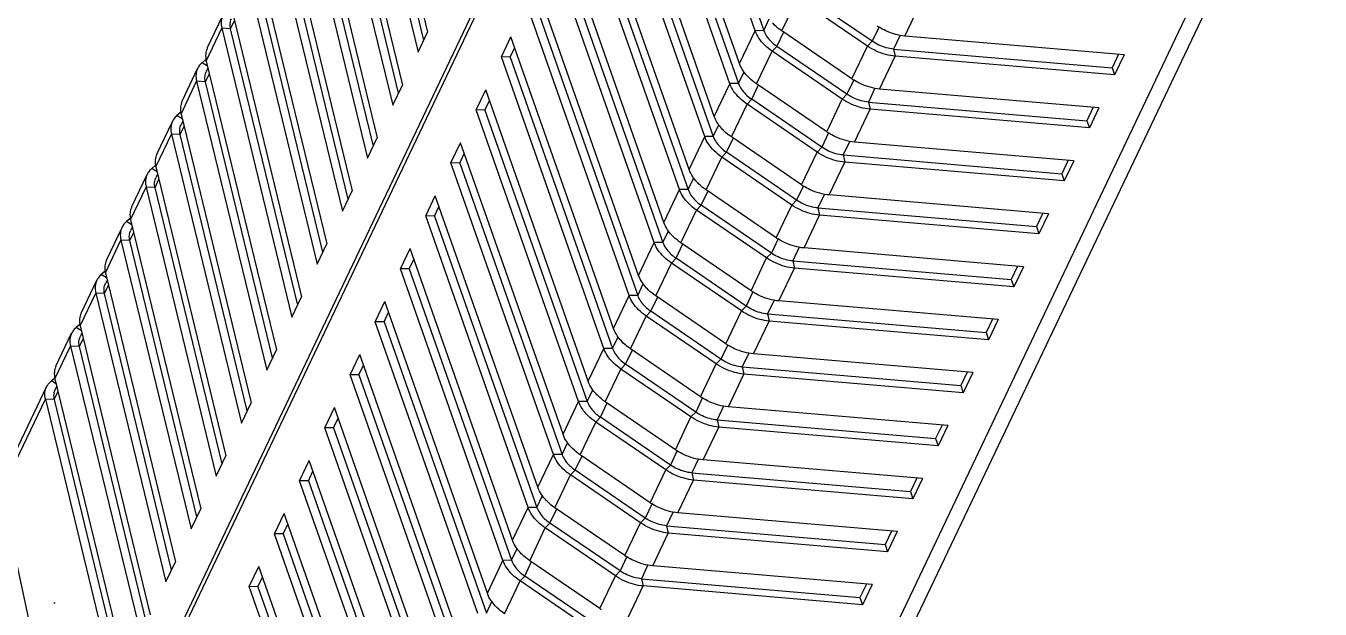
# Model space of a CAD drawing. Header units: millimetres. Extents: x 14276 to 15242, y -9916 to -8542.
# Drawn here: x 14439.7 to 14524, y -9828.7 to -9790.7 of the extents above; entities that cross this region are included whole.
import ezdxf

# ---------------------------------------------------------------- set-up
doc = ezdxf.new("R2010")
doc.units = ezdxf.units.MM
doc.linetypes.add('DIVIDE', pattern=[31.75, 12.7, -6.35, 0, -6.35, 0, -6.35])
doc.layers.add('hatch', color=56, linetype='Continuous', lineweight=9)

# ---------------------------------------------------------------- blocks, each defined once
blk = doc.blocks.new('u9')
at = {"color": 7, "linetype": 'Continuous'}
for p, q in [((304.367, 594.172), (297.699, 613.129)), ((298.261, 613.137), (304.936, 594.161)), ((297.635, 611.824), (304.31, 592.848)), ((254.64, 482.331), (316.081, 611.261)), ((254.735, 481.988), (316.161, 610.888)), ((316.161, 610.888), (321.071, 587.946)), ((302.724, 590.725), (296.056, 609.682)), ((296.618, 609.69), (303.293, 590.714)), ((295.992, 608.377), (302.667, 589.401)), ((235.169, 540.999), (266.936, 607.66)), ((294.975, 606.243), (301.65, 587.267)), ((301.081, 587.278), (294.413, 606.235)), ((236.227, 540.909), (266.759, 604.978)), ((294.35, 604.93), (301.024, 585.953)), ((299.438, 583.83), (292.77, 602.788)), ((293.333, 602.796), (300.008, 583.819)), ((292.707, 601.482), (299.382, 582.506)), ((318.217, 581.957), (313.65, 600.75)), ((317.644, 581.983), (313.275, 599.962)), ((297.796, 580.383), (291.127, 599.34)), ((291.69, 599.348), (298.365, 580.372)), ((317.592, 580.64), (313.024, 599.436)), ((291.064, 598.035), (297.739, 579.059)), ((316.575, 578.506), (312.007, 597.302)), ((280.291, 596.251), (279.275, 594.117)), ((282.42, 596.587), (286.985, 593.472)), ((282.726, 596.903), (287.291, 593.787)), ((311.632, 596.515), (316.002, 578.536)), ((264.36, 594.023), (264.986, 595.336)), ((265.145, 594.864), (264.986, 595.336)), ((264.986, 595.336), (279.275, 594.117)), ((282.1, 595.59), (281.083, 593.456)), ((282.1, 595.59), (286.665, 592.474)), ((288.308, 595.921), (287.291, 593.787)), ((289.485, 595.893), (289.122, 595.133)), ((296.153, 576.936), (289.485, 595.893)), ((290.047, 595.901), (296.722, 576.925)), ((315.95, 577.193), (311.382, 595.989)), ((264.729, 593.991), (265.145, 594.864)), ((279.386, 593.649), (265.145, 594.864)), ((289.421, 594.588), (288.404, 592.454)), ((289.421, 594.588), (296.096, 575.612)), ((264.36, 594.023), (278.649, 592.803)), ((278.957, 592.748), (279.386, 593.649)), ((279.386, 593.649), (279.275, 594.117)), ((286.985, 593.472), (287.291, 593.787)), ((304.367, 594.172), (304.066, 593.541)), ((304.936, 594.161), (304.31, 592.848)), ((304.367, 594.172), (304.936, 594.161)), ((310.365, 593.855), (309.739, 592.542)), ((314.933, 575.059), (310.365, 593.855)), ((278.649, 592.803), (277.632, 590.669)), ((280.33, 592.203), (280.777, 593.14)), ((280.777, 593.14), (281.083, 593.456)), ((280.777, 593.14), (285.342, 590.024)), ((281.083, 593.456), (285.648, 590.34)), ((286.985, 593.472), (286.539, 592.534)), ((309.989, 593.068), (314.359, 575.088)), ((280.457, 592.142), (279.44, 590.009)), ((280.457, 592.142), (285.023, 589.027)), ((286.665, 592.474), (285.648, 590.34)), ((287.842, 592.446), (287.48, 591.686)), ((287.842, 592.446), (288.404, 592.454)), ((294.51, 573.489), (287.842, 592.446)), ((288.404, 592.454), (295.079, 573.478)), ((314.307, 573.745), (309.739, 592.542)), ((262.717, 590.575), (263.343, 591.889)), ((263.087, 590.544), (263.502, 591.416)), ((263.502, 591.416), (263.343, 591.889)), ((263.343, 591.889), (277.632, 590.669)), ((277.743, 590.201), (263.502, 591.416)), ((287.779, 591.141), (286.762, 589.007)), ((287.779, 591.141), (294.453, 572.164)), ((262.717, 590.575), (277.006, 589.356)), ((277.743, 590.201), (277.632, 590.669)), ((285.342, 590.024), (285.648, 590.34)), ((302.724, 590.725), (302.423, 590.094)), ((303.293, 590.714), (302.667, 589.401)), ((302.724, 590.725), (303.293, 590.714)), ((308.722, 590.408), (308.096, 589.094)), ((313.29, 571.611), (308.722, 590.408)), ((277.314, 589.301), (277.743, 590.201)), ((278.688, 588.756), (279.134, 589.693)), ((279.134, 589.693), (279.44, 590.009)), ((279.134, 589.693), (283.7, 586.577)), ((279.44, 590.009), (284.006, 586.893)), ((285.342, 590.024), (284.896, 589.087)), ((308.347, 589.621), (312.716, 571.641)), ((277.006, 589.356), (275.989, 587.222)), ((278.814, 588.695), (277.798, 586.561)), ((278.814, 588.695), (283.38, 585.579)), ((285.023, 589.027), (284.006, 586.893)), ((286.199, 588.999), (285.837, 588.238)), ((286.199, 588.999), (286.762, 589.007)), ((292.867, 570.041), (286.199, 588.999)), ((286.762, 589.007), (293.436, 570.03)), ((312.664, 570.298), (308.096, 589.094)), ((261.074, 587.128), (261.7, 588.441)), ((261.444, 587.097), (261.86, 587.969)), ((261.86, 587.969), (261.7, 588.441)), ((261.7, 588.441), (275.989, 587.222)), ((276.1, 586.754), (261.86, 587.969)), ((286.136, 587.693), (285.119, 585.559)), ((286.136, 587.693), (292.811, 568.717)), ((321.071, 587.946), (318.217, 581.957)), ((261.074, 587.128), (275.363, 585.909)), ((276.1, 586.754), (275.989, 587.222)), ((283.7, 586.577), (284.006, 586.893)), ((301.081, 587.278), (300.781, 586.647)), ((301.65, 587.267), (301.024, 585.953)), ((301.081, 587.278), (301.65, 587.267)), ((307.079, 586.961), (306.453, 585.647)), ((311.647, 568.164), (307.079, 586.961)), ((318.155, 581.187), (321.004, 587.164)), ((275.671, 585.853), (276.1, 586.754)), ((277.045, 585.308), (277.492, 586.246)), ((277.492, 586.246), (277.798, 586.561)), ((277.492, 586.246), (282.057, 583.13)), ((277.798, 586.561), (282.363, 583.446)), ((283.7, 586.577), (283.253, 585.64)), ((306.704, 586.173), (311.073, 568.194)), ((275.363, 585.909), (274.346, 583.775)), ((277.172, 585.248), (276.155, 583.114)), ((277.172, 585.248), (281.737, 582.132)), ((283.38, 585.579), (282.363, 583.446)), ((284.556, 585.551), (284.194, 584.791)), ((284.556, 585.551), (285.119, 585.559)), ((291.224, 566.594), (284.556, 585.551)), ((285.119, 585.559), (291.794, 566.583)), ((311.021, 566.851), (306.453, 585.647)), ((259.431, 583.681), (260.057, 584.994)), ((259.801, 583.649), (260.217, 584.522)), ((260.217, 584.522), (260.057, 584.994)), ((260.057, 584.994), (274.346, 583.775)), ((274.458, 583.307), (260.217, 584.522)), ((259.431, 583.681), (273.72, 582.462)), ((274.458, 583.307), (274.346, 583.775)), ((284.493, 584.246), (283.476, 582.112)), ((284.493, 584.246), (291.168, 565.27)), ((299.438, 583.83), (299.138, 583.2)), ((300.008, 583.819), (299.382, 582.506)), ((299.438, 583.83), (300.008, 583.819)), ((305.436, 583.513), (304.81, 582.2)), ((310.004, 564.717), (305.436, 583.513)), ((274.028, 582.406), (274.458, 583.307)), ((275.402, 581.861), (275.849, 582.798)), ((275.849, 582.798), (276.155, 583.114)), ((275.849, 582.798), (280.414, 579.683)), ((276.155, 583.114), (280.72, 579.998)), ((282.057, 583.13), (281.61, 582.193)), ((282.057, 583.13), (282.363, 583.446)), ((305.061, 582.726), (309.431, 564.746)), ((273.72, 582.462), (272.703, 580.328)), ((275.529, 581.801), (274.512, 579.667)), ((275.529, 581.801), (280.094, 578.685)), ((281.737, 582.132), (280.72, 579.998)), ((282.914, 582.104), (282.551, 581.344)), ((282.914, 582.104), (283.476, 582.112)), ((289.582, 563.147), (282.914, 582.104)), ((283.476, 582.112), (290.151, 563.136)), ((309.378, 563.403), (304.81, 582.2)), ((317.644, 581.983), (317.386, 581.441)), ((317.644, 581.983), (318.218, 581.953)), ((257.789, 580.234), (258.415, 581.547)), ((258.158, 580.202), (258.574, 581.075)), ((258.574, 581.075), (258.415, 581.547)), ((258.415, 581.547), (272.703, 580.328)), ((272.815, 579.859), (258.574, 581.075)), ((317.48, 581.103), (317.593, 581.342)), ((317.514, 580.963), (317.812, 580.776)), ((257.789, 580.234), (272.078, 579.014)), ((272.815, 579.859), (272.703, 580.328)), ((282.85, 580.799), (281.833, 578.665)), ((282.85, 580.799), (289.525, 561.823)), ((297.796, 580.383), (297.495, 579.752)), ((298.365, 580.372), (297.739, 579.059)), ((297.796, 580.383), (298.365, 580.372)), ((317.592, 580.64), (316.575, 578.506)), ((317.618, 580.61), (317.812, 580.776)), ((317.812, 580.776), (317.849, 580.807)), ((317.849, 580.807), (317.886, 580.839)), ((272.386, 578.959), (272.815, 579.859)), ((273.759, 578.414), (274.206, 579.351)), ((274.206, 579.351), (274.512, 579.667)), ((274.206, 579.351), (278.771, 576.235)), ((274.512, 579.667), (279.077, 576.551)), ((280.414, 579.683), (279.967, 578.745)), ((280.414, 579.683), (280.72, 579.998)), ((303.794, 580.066), (303.168, 578.753)), ((303.418, 579.279), (307.788, 561.299)), ((308.362, 561.27), (303.794, 580.066)), ((317.526, 579.807), (316.509, 577.673)), ((272.078, 579.014), (271.061, 576.88)), ((280.094, 578.685), (279.077, 576.551)), ((281.271, 578.657), (280.909, 577.897)), ((281.271, 578.657), (281.833, 578.665)), ((287.939, 559.7), (281.271, 578.657)), ((281.833, 578.665), (288.508, 559.689)), ((307.736, 559.956), (303.168, 578.753)), ((316.002, 578.536), (315.743, 577.994)), ((316.002, 578.536), (316.575, 578.506)), ((256.146, 576.786), (256.772, 578.1)), ((256.516, 576.755), (256.931, 577.627)), ((256.931, 577.627), (256.772, 578.1)), ((256.772, 578.1), (271.061, 576.88)), ((271.172, 576.412), (256.931, 577.627)), ((273.886, 578.353), (272.869, 576.22)), ((273.886, 578.353), (278.451, 575.238)), ((315.837, 577.656), (315.951, 577.895)), ((256.146, 576.786), (270.435, 575.567)), ((271.172, 576.412), (271.061, 576.88)), ((281.207, 577.351), (280.191, 575.218)), ((281.207, 577.351), (287.882, 558.375)), ((296.153, 576.936), (295.852, 576.305)), ((296.722, 576.925), (296.096, 575.612)), ((296.153, 576.936), (296.722, 576.925)), ((315.95, 577.193), (314.933, 575.059)), ((315.871, 577.516), (316.219, 577.298)), ((315.959, 577.076), (316.219, 577.298)), ((270.743, 575.512), (271.172, 576.412)), ((272.117, 574.967), (272.563, 575.904)), ((272.563, 575.904), (272.869, 576.22)), ((272.563, 575.904), (277.129, 572.788)), ((272.869, 576.22), (277.435, 573.104)), ((278.771, 576.235), (278.325, 575.298)), ((278.771, 576.235), (279.077, 576.551)), ((302.151, 576.619), (301.525, 575.305)), ((306.719, 557.822), (302.151, 576.619)), ((315.884, 576.359), (314.867, 574.226)), ((270.435, 575.567), (269.418, 573.433)), ((278.451, 575.238), (277.435, 573.104)), ((279.628, 575.21), (279.266, 574.449)), ((279.628, 575.21), (280.191, 575.218)), ((286.296, 556.252), (279.628, 575.21)), ((280.191, 575.218), (286.865, 556.241)), ((306.093, 556.509), (301.525, 575.305)), ((301.776, 575.832), (306.145, 557.852)), ((314.359, 575.088), (314.101, 574.546)), ((314.359, 575.088), (314.933, 575.059)), ((254.503, 573.339), (255.129, 574.652)), ((255.289, 574.18), (255.129, 574.652)), ((255.129, 574.652), (269.418, 573.433)), ((272.243, 574.906), (271.226, 572.772)), ((272.243, 574.906), (276.809, 571.79)), ((314.194, 574.209), (314.308, 574.448)), ((254.873, 573.307), (255.289, 574.18)), ((269.529, 572.965), (255.289, 574.18)), ((269.529, 572.965), (269.418, 573.433)), ((279.565, 573.904), (278.548, 571.77)), ((279.565, 573.904), (286.239, 554.928)), ((294.51, 573.489), (294.209, 572.858)), ((295.079, 573.478), (294.453, 572.164)), ((294.51, 573.489), (295.079, 573.478)), ((314.307, 573.745), (313.29, 571.611)), ((314.228, 574.069), (314.576, 573.851)), ((314.316, 573.629), (314.576, 573.851)), ((254.503, 573.339), (268.792, 572.12)), ((269.1, 572.064), (269.529, 572.965)), ((270.92, 572.457), (271.226, 572.772)), ((271.226, 572.772), (275.792, 569.657)), ((277.129, 572.788), (276.682, 571.851)), ((277.129, 572.788), (277.435, 573.104)), ((300.508, 573.172), (299.882, 571.858)), ((305.076, 554.375), (300.508, 573.172)), ((314.241, 572.912), (313.224, 570.778)), ((268.792, 572.12), (267.775, 569.986)), ((270.474, 571.519), (270.92, 572.457)), ((270.92, 572.457), (275.486, 569.341)), ((276.809, 571.79), (275.792, 569.657)), ((277.985, 571.762), (277.623, 571.002)), ((277.985, 571.762), (278.548, 571.77)), ((284.653, 552.805), (277.985, 571.762)), ((278.548, 571.77), (285.223, 552.794)), ((304.45, 553.062), (299.882, 571.858)), ((300.133, 572.384), (304.502, 554.405)), ((252.86, 569.892), (253.486, 571.205)), ((253.646, 570.733), (253.486, 571.205)), ((253.486, 571.205), (267.775, 569.986)), ((270.601, 571.459), (269.584, 569.325)), ((270.601, 571.459), (275.166, 568.343)), ((312.716, 571.641), (312.458, 571.099)), ((312.551, 570.762), (312.665, 571)), ((312.716, 571.641), (313.29, 571.611)), ((253.23, 569.86), (253.646, 570.733)), ((267.886, 569.518), (253.646, 570.733)), ((267.886, 569.518), (267.775, 569.986)), ((277.922, 570.457), (276.905, 568.323)), ((277.922, 570.457), (284.597, 551.481)), ((292.867, 570.041), (292.567, 569.41)), ((293.436, 570.03), (292.811, 568.717)), ((292.867, 570.041), (293.436, 570.03)), ((312.664, 570.298), (311.647, 568.164)), ((312.585, 570.621), (312.933, 570.403)), ((312.674, 570.182), (312.933, 570.403)), ((252.86, 569.892), (267.149, 568.672)), ((267.457, 568.617), (267.886, 569.518)), ((269.278, 569.009), (269.584, 569.325)), ((269.584, 569.325), (274.149, 566.209)), ((275.486, 569.341), (275.039, 568.404)), ((275.486, 569.341), (275.792, 569.657)), ((298.865, 569.724), (298.239, 568.411)), ((303.433, 550.928), (298.865, 569.724)), ((312.598, 569.465), (311.581, 567.331)), ((267.149, 568.672), (266.132, 566.539)), ((268.831, 568.072), (269.278, 569.009)), ((269.278, 569.009), (273.843, 565.894)), ((275.166, 568.343), (274.149, 566.209)), ((276.342, 568.315), (275.98, 567.555)), ((276.342, 568.315), (276.905, 568.323)), ((283.011, 549.358), (276.342, 568.315)), ((276.905, 568.323), (283.58, 549.347)), ((302.807, 549.614), (298.239, 568.411)), ((298.49, 568.937), (302.86, 550.957)), ((251.218, 566.444), (251.843, 567.758)), ((252.003, 567.286), (251.843, 567.758)), ((251.843, 567.758), (266.132, 566.539)), ((268.958, 568.012), (267.941, 565.878)), ((268.958, 568.012), (273.523, 564.896)), ((311.073, 568.194), (310.815, 567.652)), ((310.909, 567.314), (311.022, 567.553)), ((311.073, 568.194), (311.647, 568.164)), ((251.587, 566.413), (252.003, 567.286)), ((266.244, 566.07), (252.003, 567.286)), ((276.279, 567.01), (275.262, 564.876)), ((276.279, 567.01), (282.954, 548.033)), ((311.021, 566.851), (310.004, 564.717)), ((310.943, 567.174), (311.29, 566.956)), ((311.031, 566.734), (311.29, 566.956)), ((251.218, 566.444), (265.506, 565.225)), ((265.815, 565.17), (266.244, 566.07)), ((266.244, 566.07), (266.132, 566.539)), ((267.635, 565.562), (267.941, 565.878)), ((267.941, 565.878), (272.506, 562.762)), ((273.843, 565.894), (273.396, 564.956)), ((273.843, 565.894), (274.149, 566.209)), ((291.224, 566.594), (290.924, 565.963)), ((291.794, 566.583), (291.168, 565.27)), ((291.224, 566.594), (291.794, 566.583)), ((297.222, 566.277), (296.597, 564.964)), ((301.79, 547.481), (297.222, 566.277)), ((310.955, 566.018), (309.938, 563.884)), ((265.506, 565.225), (264.49, 563.091)), ((267.188, 564.625), (267.635, 565.562)), ((267.635, 565.562), (272.2, 562.446)), ((301.165, 546.167), (296.597, 564.964)), ((296.847, 565.49), (301.217, 547.51)), ((249.575, 562.997), (250.201, 564.311)), ((250.36, 563.838), (250.201, 564.311)), ((250.201, 564.311), (264.49, 563.091)), ((267.315, 564.564), (266.298, 562.43)), ((267.315, 564.564), (271.88, 561.449)), ((273.523, 564.896), (272.506, 562.762)), ((274.7, 564.868), (274.337, 564.108)), ((274.7, 564.868), (275.262, 564.876)), ((281.368, 545.91), (274.7, 564.868)), ((275.262, 564.876), (281.937, 545.9)), ((309.431, 564.746), (309.172, 564.204)), ((309.266, 563.867), (309.379, 564.106)), ((309.431, 564.746), (310.004, 564.717)), ((249.944, 562.966), (250.36, 563.838)), ((264.601, 562.623), (250.36, 563.838)), ((274.636, 563.562), (273.619, 561.429)), ((274.636, 563.562), (281.311, 544.586)), ((309.378, 563.403), (308.362, 561.27)), ((309.3, 563.727), (309.648, 563.509)), ((309.388, 563.287), (309.648, 563.509)), ((249.575, 562.997), (263.864, 561.778)), ((264.172, 561.722), (264.601, 562.623)), ((264.601, 562.623), (264.49, 563.091)), ((265.992, 562.115), (266.298, 562.43)), ((266.298, 562.43), (270.863, 559.315)), ((272.2, 562.446), (271.754, 561.509)), ((272.2, 562.446), (272.506, 562.762)), ((289.582, 563.147), (289.281, 562.516)), ((290.151, 563.136), (289.525, 561.823)), ((289.582, 563.147), (290.151, 563.136)), ((295.58, 562.83), (294.954, 561.516)), ((300.148, 544.033), (295.58, 562.83)), ((309.312, 562.57), (308.296, 560.437)), ((263.864, 561.778), (262.847, 559.644)), ((265.545, 561.177), (265.992, 562.115)), ((265.992, 562.115), (270.557, 558.999)), ((295.204, 562.042), (299.574, 544.063)), ((247.932, 559.55), (248.558, 560.863)), ((248.718, 560.391), (248.558, 560.863)), ((248.558, 560.863), (262.847, 559.644)), ((265.672, 561.117), (264.655, 558.983)), ((265.672, 561.117), (270.238, 558.001)), ((271.88, 561.449), (270.863, 559.315)), ((273.057, 561.421), (272.695, 560.66)), ((273.057, 561.421), (273.619, 561.428)), ((279.725, 542.463), (273.057, 561.421)), ((273.619, 561.429), (280.294, 542.452)), ((299.522, 542.72), (294.954, 561.516)), ((307.788, 561.299), (307.53, 560.757)), ((307.788, 561.299), (308.362, 561.27)), ((248.302, 559.518), (248.718, 560.391)), ((262.958, 559.176), (248.718, 560.391)), ((272.994, 560.115), (271.977, 557.981)), ((272.994, 560.115), (279.668, 541.139)), ((307.736, 559.956), (306.719, 557.822)), ((307.623, 560.42), (307.737, 560.658)), ((307.657, 560.28), (308.005, 560.062)), ((307.745, 559.84), (308.005, 560.062)), ((247.932, 559.55), (262.221, 558.331)), ((262.529, 558.275), (262.958, 559.176)), ((262.958, 559.176), (262.847, 559.644)), ((270.557, 558.999), (270.863, 559.315)), ((287.939, 559.7), (287.638, 559.069)), ((288.508, 559.689), (287.882, 558.375)), ((287.939, 559.7), (288.508, 559.689)), ((293.937, 559.382), (293.311, 558.069)), ((298.505, 540.586), (293.937, 559.382)), ((307.67, 559.123), (306.653, 556.989)), ((262.221, 558.331), (261.204, 556.197)), ((263.903, 557.73), (264.349, 558.667)), ((264.349, 558.667), (264.655, 558.983)), ((264.349, 558.667), (268.915, 555.552)), ((264.655, 558.983), (269.221, 555.867)), ((270.557, 558.999), (270.111, 558.062)), ((293.562, 558.595), (297.931, 540.616)), ((270.238, 558.001), (269.221, 555.867)), ((271.414, 557.973), (271.052, 557.213)), ((271.414, 557.973), (271.977, 557.981)), ((278.082, 539.016), (271.414, 557.973)), ((271.977, 557.981), (278.651, 539.005)), ((297.879, 539.273), (293.311, 558.069)), ((306.145, 557.852), (305.887, 557.31)), ((306.145, 557.852), (306.719, 557.822))]:
    blk.add_line(p, q, dxfattribs=at)
for centre in [(279.914, 592.386), (278.271, 588.939), (276.628, 585.492), (274.985, 582.044), (273.343, 578.597), (271.7, 575.15), (270.057, 571.703), (268.414, 568.255), (266.772, 564.808), (265.129, 561.361), (263.486, 557.913), (261.843, 554.466)]:
    blk.add_arc(centre, 3.879, 55.68905, 57.40596, dxfattribs=at)
for points, start_tangent, end_tangent in [([(288.308, 595.921), (288.8, 595.519), (288.906, 595.41)], (0.825973, -0.56371), (0.679163, -0.733987)), ([(288.906, 595.41), (289.179, 595.065)], (0.679163, -0.733987), (0.555139, -0.831758)), ([(289.179, 595.065), (289.422, 594.588)], (0.555139, -0.831758), (0.331816, -0.943344)), ([(279.275, 594.117), (279.895, 594.005), (280.511, 593.78), (281.083, 593.456)], (0.996379, -0.085018), (0.825973, -0.56371)), ([(279.386, 593.649), (279.863, 593.563), (280.337, 593.389), (280.777, 593.14)], (0.996379, -0.085018), (0.825973, -0.56371)), ([(287.291, 593.787), (287.783, 593.385), (288.162, 592.931), (288.405, 592.454)], (0.825973, -0.56371), (0.331816, -0.943344)), ([(278.649, 592.803), (279.269, 592.692)], (0.996379, -0.085018), (0.964844, -0.262824)), ([(287.842, 592.446), (287.655, 592.813), (287.363, 593.162), (286.985, 593.472)], (-0.331816, 0.943344), (-0.825973, 0.56371)), ([(279.269, 592.692), (279.885, 592.467), (280.36, 592.207)], (0.964844, -0.262824), (0.842492, -0.538709)), ([(286.665, 592.474), (287.157, 592.072), (287.263, 591.963)], (0.825973, -0.56371), (0.679163, -0.733987)), ([(287.263, 591.963), (287.536, 591.618)], (0.679163, -0.733987), (0.555139, -0.831758)), ([(287.536, 591.618), (287.779, 591.141)], (0.555139, -0.831758), (0.331816, -0.943344)), ([(277.632, 590.669), (278.252, 590.558), (278.868, 590.333), (279.44, 590.009)], (0.996379, -0.085018), (0.825973, -0.56371)), ([(285.648, 590.34), (286.14, 589.938), (286.52, 589.484), (286.762, 589.007)], (0.825973, -0.56371), (0.331816, -0.943344)), ([(277.743, 590.201), (278.22, 590.115), (278.694, 589.942), (279.134, 589.693)], (0.996379, -0.085018), (0.825973, -0.56371)), ([(286.199, 588.999), (286.012, 589.366), (285.721, 589.715), (285.342, 590.024)], (-0.331816, 0.943344), (-0.825973, 0.56371)), ([(277.006, 589.356), (277.626, 589.244)], (0.996379, -0.085018), (0.964844, -0.262824)), ([(277.626, 589.244), (278.242, 589.019), (278.717, 588.759)], (0.964844, -0.262824), (0.842492, -0.538709)), ([(285.023, 589.027), (285.514, 588.625), (285.62, 588.516)], (0.825973, -0.56371), (0.679163, -0.733987)), ([(285.62, 588.516), (285.894, 588.17)], (0.679163, -0.733987), (0.555139, -0.831758)), ([(285.894, 588.17), (286.136, 587.693)], (0.555139, -0.831758), (0.331816, -0.943344)), ([(275.989, 587.222), (276.609, 587.111), (277.225, 586.885), (277.798, 586.561)], (0.996379, -0.085018), (0.825973, -0.56371)), ([(284.006, 586.893), (284.497, 586.491), (284.877, 586.036), (285.119, 585.559)], (0.825973, -0.56371), (0.331816, -0.943344)), ([(276.1, 586.754), (276.577, 586.668), (277.051, 586.495), (277.492, 586.246)], (0.996379, -0.085018), (0.825973, -0.56371)), ([(284.556, 585.551), (284.37, 585.918), (284.078, 586.268), (283.7, 586.577)], (-0.331816, 0.943344), (-0.825973, 0.56371)), ([(275.363, 585.909), (275.983, 585.797)], (0.996379, -0.085018), (0.964844, -0.262824)), ([(275.983, 585.797), (276.599, 585.572), (277.075, 585.312)], (0.964844, -0.262824), (0.842492, -0.538709)), ([(283.38, 585.579), (283.871, 585.177), (283.977, 585.068)], (0.825973, -0.56371), (0.679163, -0.733987)), ([(283.977, 585.068), (284.251, 584.723)], (0.679163, -0.733987), (0.555139, -0.831758)), ([(284.251, 584.723), (284.493, 584.246)], (0.555139, -0.831758), (0.331816, -0.943344)), ([(274.346, 583.775), (274.966, 583.663), (275.582, 583.438), (276.155, 583.114)], (0.996379, -0.085018), (0.825973, -0.56371)), ([(274.458, 583.307), (274.935, 583.221), (275.409, 583.048), (275.849, 582.798)], (0.996379, -0.085018), (0.825973, -0.56371)), ([(282.914, 582.104), (282.727, 582.471), (282.435, 582.821), (282.057, 583.13)], (-0.331816, 0.943344), (-0.825973, 0.56371)), ([(282.363, 583.446), (282.855, 583.043), (283.234, 582.589), (283.477, 582.112)], (0.825973, -0.56371), (0.331816, -0.943344)), ([(273.72, 582.462), (274.34, 582.35)], (0.996379, -0.085018), (0.964844, -0.262824)), ([(274.34, 582.35), (274.957, 582.125), (275.432, 581.865)], (0.964844, -0.262824), (0.842492, -0.538709)), ([(281.737, 582.132), (282.229, 581.73), (282.334, 581.621)], (0.825973, -0.56371), (0.679163, -0.733987)), ([(317.593, 581.342), (317.672, 581.629), (317.644, 581.983)], (0.429288, 0.903168), (-0.236152, 0.971716)), ([(318.217, 581.957), (318.25, 581.53), (318.155, 581.187)], (0.236152, -0.971716), (-0.429273, -0.903175)), ([(282.334, 581.621), (282.608, 581.276)], (0.679163, -0.733987), (0.555139, -0.831758)), ([(282.608, 581.276), (282.851, 580.799)], (0.555139, -0.831758), (0.331816, -0.943344)), ([(318.155, 581.187), (318.137, 581.151), (317.886, 580.839)], (-0.429273, -0.903175), (-0.758731, -0.651404)), ([(272.703, 580.328), (273.324, 580.216), (273.94, 579.991), (274.512, 579.667)], (0.996379, -0.085018), (0.825973, -0.56371)), ([(317.526, 579.807), (317.629, 580.18), (317.593, 580.64)], (0.429283, 0.90317), (-0.236152, 0.971716)), ([(272.815, 579.859), (273.292, 579.774), (273.766, 579.6), (274.206, 579.351)], (0.996379, -0.085018), (0.825973, -0.56371)), ([(281.271, 578.657), (281.084, 579.024), (280.792, 579.373), (280.414, 579.683)], (-0.331816, 0.943344), (-0.825973, 0.56371)), ([(280.72, 579.998), (281.212, 579.596), (281.591, 579.142), (281.834, 578.665)], (0.825973, -0.56371), (0.331816, -0.943344)), ([(272.078, 579.014), (272.698, 578.903)], (0.996379, -0.085018), (0.964844, -0.262824)), ([(272.698, 578.903), (273.314, 578.677), (273.789, 578.417)], (0.964844, -0.262824), (0.842492, -0.538709)), ([(280.094, 578.685), (280.586, 578.283), (280.692, 578.174)], (0.825973, -0.56371), (0.679163, -0.733987)), ([(316.002, 578.536), (316.03, 578.182), (315.951, 577.895)], (0.236152, -0.971716), (-0.429288, -0.903168)), ([(316.509, 577.673), (316.612, 578.046), (316.576, 578.506)], (0.429292, 0.903166), (-0.236152, 0.971716)), ([(280.692, 578.174), (280.965, 577.829)], (0.679163, -0.733987), (0.555139, -0.831758)), ([(280.965, 577.829), (281.208, 577.351)], (0.555139, -0.831758), (0.331816, -0.943344)), ([(316.426, 577.528), (316.49, 577.635), (316.509, 577.673)], (0.564263, 0.825595), (0.429292, 0.903166)), ([(271.061, 576.88), (271.681, 576.769), (272.297, 576.544), (272.869, 576.22)], (0.996379, -0.085018), (0.825973, -0.56371)), ([(315.884, 576.359), (315.986, 576.733), (315.95, 577.192)], (0.429283, 0.90317), (-0.236152, 0.971716)), ([(316.219, 577.298), (316.426, 577.528)], (0.760178, 0.649715), (0.564263, 0.825595)), ([(271.172, 576.412), (271.649, 576.326), (272.123, 576.153), (272.563, 575.904)], (0.996379, -0.085018), (0.825973, -0.56371)), ([(279.628, 575.21), (279.441, 575.577), (279.15, 575.926), (278.771, 576.235)], (-0.331816, 0.943344), (-0.825973, 0.56371)), ([(279.077, 576.551), (279.569, 576.149), (279.948, 575.695), (280.191, 575.218)], (0.825973, -0.56371), (0.331816, -0.943344)), ([(270.435, 575.567), (271.055, 575.455)], (0.996379, -0.085018), (0.964844, -0.262824)), ([(271.055, 575.455), (271.671, 575.23), (272.146, 574.97)], (0.964844, -0.262824), (0.842492, -0.538709)), ([(278.451, 575.238), (278.943, 574.836), (279.049, 574.727)], (0.825973, -0.56371), (0.679163, -0.733987)), ([(314.359, 575.088), (314.387, 574.735), (314.308, 574.448)], (0.236152, -0.971716), (-0.429288, -0.903168)), ([(314.867, 574.226), (314.969, 574.599), (314.933, 575.059)], (0.429292, 0.903166), (-0.236152, 0.971716)), ([(279.049, 574.727), (279.323, 574.381)], (0.679163, -0.733987), (0.555139, -0.831758)), ([(279.323, 574.381), (279.565, 573.904)], (0.555139, -0.831758), (0.331816, -0.943344)), ([(314.783, 574.081), (314.848, 574.188), (314.867, 574.226)], (0.564263, 0.825595), (0.429292, 0.903166)), ([(269.418, 573.433), (270.038, 573.321), (270.654, 573.096), (271.226, 572.772)], (0.996379, -0.085018), (0.825973, -0.56371)), ([(314.241, 572.912), (314.343, 573.286), (314.307, 573.745)], (0.429283, 0.90317), (-0.236152, 0.971716)), ([(314.576, 573.851), (314.783, 574.081)], (0.760178, 0.649715), (0.564263, 0.825595)), ([(269.529, 572.965), (270.006, 572.879), (270.48, 572.706), (270.92, 572.457)], (0.996379, -0.085018), (0.825973, -0.56371)), ([(277.985, 571.762), (277.799, 572.129), (277.507, 572.479), (277.129, 572.788)], (-0.331816, 0.943344), (-0.825973, 0.56371)), ([(277.435, 573.104), (277.926, 572.702), (278.306, 572.247), (278.548, 571.77)], (0.825973, -0.56371), (0.331816, -0.943344)), ([(268.792, 572.12), (269.412, 572.008)], (0.996379, -0.085018), (0.964844, -0.262824)), ([(269.412, 572.008), (270.028, 571.783), (270.504, 571.523)], (0.964844, -0.262824), (0.842492, -0.538709)), ([(276.809, 571.79), (277.3, 571.388), (277.406, 571.279)], (0.825973, -0.56371), (0.679163, -0.733987)), ([(277.406, 571.279), (277.68, 570.934)], (0.679163, -0.733987), (0.555139, -0.831758)), ([(277.68, 570.934), (277.922, 570.457)], (0.555139, -0.831758), (0.331816, -0.943344)), ([(312.716, 571.641), (312.744, 571.288), (312.665, 571)], (0.236152, -0.971716), (-0.429288, -0.903168)), ([(313.224, 570.778), (313.327, 571.152), (313.29, 571.611)], (0.429292, 0.903166), (-0.236152, 0.971716)), ([(267.775, 569.986), (268.395, 569.874), (269.011, 569.649), (269.584, 569.325)], (0.996379, -0.085018), (0.825973, -0.56371)), ([(312.598, 569.465), (312.701, 569.838), (312.665, 570.298)], (0.429283, 0.90317), (-0.236152, 0.971716)), ([(312.933, 570.403), (313.14, 570.633)], (0.760178, 0.649715), (0.564263, 0.825595)), ([(313.14, 570.633), (313.205, 570.74), (313.224, 570.778)], (0.564263, 0.825595), (0.429292, 0.903166)), ([(267.886, 569.518), (268.364, 569.432), (268.837, 569.259), (269.278, 569.009)], (0.996379, -0.085018), (0.825973, -0.56371)), ([(276.342, 568.315), (276.156, 568.682), (275.864, 569.031), (275.486, 569.341)], (-0.331816, 0.943344), (-0.825973, 0.56371)), ([(275.792, 569.657), (276.283, 569.254), (276.663, 568.8), (276.905, 568.323)], (0.825973, -0.56371), (0.331816, -0.943344)), ([(267.149, 568.672), (267.769, 568.561)], (0.996379, -0.085018), (0.964844, -0.262824)), ([(267.769, 568.561), (268.385, 568.336), (268.861, 568.076)], (0.964844, -0.262824), (0.842492, -0.538709)), ([(275.166, 568.343), (275.658, 567.941), (275.763, 567.832)], (0.825973, -0.56371), (0.679163, -0.733987)), ([(275.763, 567.832), (276.037, 567.487)], (0.679163, -0.733987), (0.555139, -0.831758)), ([(276.037, 567.487), (276.28, 567.01)], (0.555139, -0.831758), (0.331816, -0.943344)), ([(311.073, 568.194), (311.101, 567.84), (311.022, 567.553)], (0.236152, -0.971716), (-0.429288, -0.903168)), ([(311.581, 567.331), (311.684, 567.705), (311.648, 568.164)], (0.429292, 0.903166), (-0.236152, 0.971716)), ([(310.955, 566.018), (311.058, 566.391), (311.022, 566.851)], (0.429283, 0.90317), (-0.236152, 0.971716)), ([(311.29, 566.956), (311.498, 567.186)], (0.760178, 0.649715), (0.564263, 0.825595)), ([(311.498, 567.186), (311.562, 567.293), (311.581, 567.331)], (0.564263, 0.825595), (0.429292, 0.903166)), ([(266.132, 566.539), (266.753, 566.427), (267.369, 566.202), (267.941, 565.878)], (0.996379, -0.085018), (0.825973, -0.56371)), ([(266.244, 566.07), (266.721, 565.984), (267.195, 565.811), (267.635, 565.562)], (0.996379, -0.085018), (0.825973, -0.56371)), ([(274.7, 564.868), (274.513, 565.235), (274.221, 565.584), (273.843, 565.894)], (-0.331816, 0.943344), (-0.825973, 0.56371)), ([(274.149, 566.209), (274.641, 565.807), (275.02, 565.353), (275.263, 564.876)], (0.825973, -0.56371), (0.331816, -0.943344)), ([(265.506, 565.225), (266.127, 565.114)], (0.996379, -0.085018), (0.964844, -0.262824)), ([(266.127, 565.114), (266.743, 564.888), (267.218, 564.628)], (0.964844, -0.262824), (0.842492, -0.538709)), ([(273.523, 564.896), (274.015, 564.494), (274.121, 564.385)], (0.825973, -0.56371), (0.679163, -0.733987)), ([(274.121, 564.385), (274.394, 564.039)], (0.679163, -0.733987), (0.555139, -0.831758)), ([(309.431, 564.746), (309.458, 564.393), (309.379, 564.106)], (0.236152, -0.971716), (-0.429288, -0.903168)), ([(309.938, 563.884), (310.041, 564.257), (310.005, 564.717)], (0.429292, 0.903166), (-0.236152, 0.971716)), ([(274.394, 564.039), (274.637, 563.562)], (0.555139, -0.831758), (0.331816, -0.943344)), ([(309.312, 562.57), (309.415, 562.944), (309.379, 563.403)], (0.429283, 0.90317), (-0.236152, 0.971716)), ([(309.648, 563.509), (309.855, 563.739)], (0.760178, 0.649715), (0.564263, 0.825595)), ([(309.855, 563.739), (309.919, 563.846), (309.938, 563.884)], (0.564263, 0.825595), (0.429292, 0.903166)), ([(264.49, 563.091), (265.11, 562.98), (265.726, 562.755), (266.298, 562.43)], (0.996379, -0.085018), (0.825973, -0.56371)), ([(264.601, 562.623), (265.078, 562.537), (265.552, 562.364), (265.992, 562.115)], (0.996379, -0.085018), (0.825973, -0.56371)), ([(273.057, 561.421), (272.87, 561.788), (272.578, 562.137), (272.2, 562.446)], (-0.331816, 0.943344), (-0.825973, 0.56371)), ([(272.506, 562.762), (272.998, 562.36), (273.377, 561.906), (273.62, 561.428)], (0.825973, -0.56371), (0.331816, -0.943344)), ([(263.864, 561.778), (264.484, 561.666)], (0.996379, -0.085018), (0.964844, -0.262824)), ([(264.484, 561.666), (265.1, 561.441), (265.575, 561.181)], (0.964844, -0.262824), (0.842492, -0.538709)), ([(271.88, 561.449), (272.372, 561.046), (272.478, 560.938)], (0.825973, -0.56371), (0.679163, -0.733987)), ([(272.478, 560.938), (272.751, 560.592)], (0.679163, -0.733987), (0.555139, -0.831758)), ([(307.788, 561.299), (307.816, 560.946), (307.737, 560.658)], (0.236152, -0.971716), (-0.429288, -0.903168)), ([(308.296, 560.437), (308.398, 560.81), (308.362, 561.269)], (0.429292, 0.903166), (-0.236152, 0.971716)), ([(272.751, 560.592), (272.994, 560.115)], (0.555139, -0.831758), (0.331816, -0.943344)), ([(307.67, 559.123), (307.772, 559.497), (307.736, 559.956)], (0.429283, 0.90317), (-0.236152, 0.971716)), ([(308.005, 560.062), (308.212, 560.292)], (0.760178, 0.649715), (0.564263, 0.825595)), ([(308.212, 560.292), (308.277, 560.399), (308.296, 560.437)], (0.564263, 0.825595), (0.429292, 0.903166)), ([(262.847, 559.644), (263.467, 559.532), (264.083, 559.307), (264.655, 558.983)], (0.996379, -0.085018), (0.825973, -0.56371)), ([(262.958, 559.176), (263.435, 559.09), (263.909, 558.917), (264.349, 558.667)], (0.996379, -0.085018), (0.825973, -0.56371)), ([(270.863, 559.315), (271.355, 558.913), (271.735, 558.458), (271.977, 557.981)], (0.825973, -0.56371), (0.331816, -0.943344)), ([(262.221, 558.331), (262.841, 558.219)], (0.996379, -0.085018), (0.964844, -0.262824)), ([(262.841, 558.219), (263.457, 557.994), (263.933, 557.734)], (0.964844, -0.262824), (0.842492, -0.538709)), ([(271.414, 557.973), (271.228, 558.34), (270.936, 558.69), (270.557, 558.999)], (-0.331816, 0.943344), (-0.825973, 0.56371)), ([(270.238, 558.001), (270.729, 557.599), (270.835, 557.49)], (0.825973, -0.56371), (0.679163, -0.733987)), ([(306.145, 557.852), (306.173, 557.498), (306.094, 557.211)], (0.236152, -0.971716), (-0.429288, -0.903168)), ([(306.653, 556.989), (306.755, 557.363), (306.719, 557.822)], (0.429292, 0.903166), (-0.236152, 0.971716))]:
    blk.add_spline(points, degree=3, dxfattribs=dict(at, start_tangent=start_tangent, end_tangent=end_tangent))
at = {"layer": 'hatch', "color": 4, "linetype": 'DIVIDE', "ltscale": 0.5}
blk.add_line((292.094, 608.812), (361.462, 571.897), dxfattribs=at)

msp = doc.modelspace()

# ---------------------------------------------------------------- block references
at = {"rotation": 180}
msp.add_blockref('u9', (14759.208, -9233.039), dxfattribs=at)

doc.saveas('drawing.dxf')
